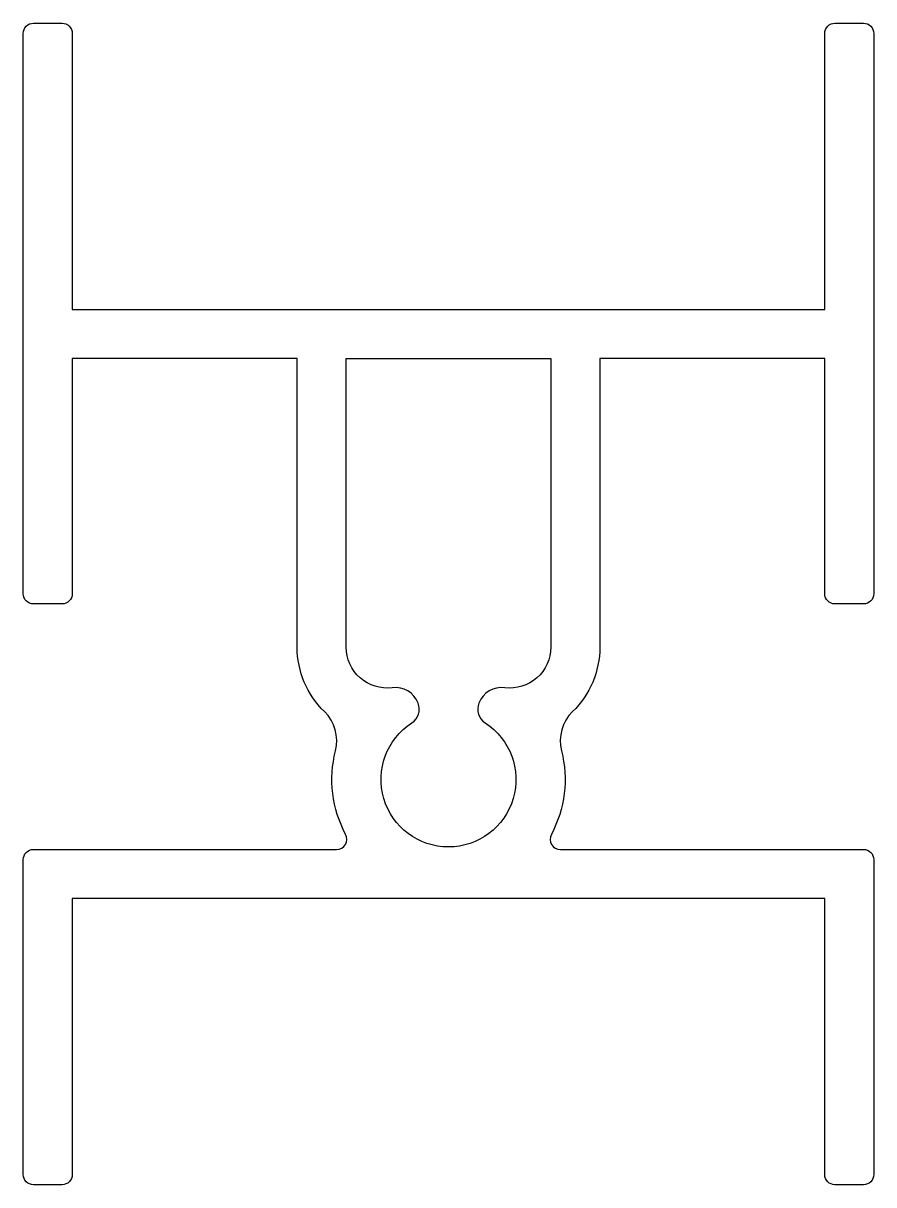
# Model space of a CAD drawing. Extents: x 749.5 to 770.3, y 505.3 to 533.7.
import ezdxf

# ---------------------------------------------------------------- set-up
doc = ezdxf.new("R2010")
doc.units = 0
doc.layers.get('0').update_dxf_attribs({"linetype": 'CONTINUOUS'})

msp = doc.modelspace()

# ---------------------------------------------------------------- linework, layer by layer
at = {"color": 0}
for p, q in [((759.177, 516.811), (759.177, 516.811)), ((760.577, 516.811), (760.577, 516.811))]:
    msp.add_line(p, q, dxfattribs=at)
msp.add_lwpolyline([(770.277, 533.403), (770.277, 519.703, -0.414214), (770.027, 519.453), (769.327, 519.453, -0.414214), (769.077, 519.703), (769.077, 525.453), (763.577, 525.453), (763.577, 518.398, -0.20237), (762.912, 516.822, 0.267744), (762.64, 515.861, -0.186563), (762.392, 513.82, 0.566215), (762.612, 513.453), (770.027, 513.453, -0.414214), (770.277, 513.203), (770.277, 505.503, -0.414214), (770.027, 505.253), (769.327, 505.253, -0.414214), (769.077, 505.503), (769.077, 512.253), (750.677, 512.253), (750.677, 505.503, -0.414214), (750.427, 505.253), (749.727, 505.253, -0.414214), (749.477, 505.503), (749.477, 513.203, -0.414214), (749.727, 513.453), (757.142, 513.453, 0.566215), (757.362, 513.82, -0.186563), (757.114, 515.861, 0.267744), (756.842, 516.822, -0.20237), (756.177, 518.398), (756.177, 525.453), (750.677, 525.453), (750.677, 519.703, -0.414214), (750.427, 519.453), (749.727, 519.453, -0.414214), (749.477, 519.703), (749.477, 533.403, -0.414214), (749.727, 533.653), (750.427, 533.653, -0.414214), (750.677, 533.403), (750.677, 526.653), (769.077, 526.653), (769.077, 533.403, -0.414214), (769.327, 533.653), (770.027, 533.653, -0.414214)], format="xyb", close=True, dxfattribs=at)
msp.add_lwpolyline([(758.981, 516.547, 0.357797), (759.135, 517.031), (759.135, 517.032, 0.342063), (758.502, 517.406, -0.451416), (757.377, 518.398), (757.377, 525.453), (762.377, 525.453), (762.377, 518.398, -0.451416), (761.252, 517.406, 0.342063), (760.619, 517.032), (760.619, 517.031, 0.357797), (760.773, 516.547, -0.747436), (759.877, 513.512, -0.747436)], format="xyb", close=True)

doc.saveas('drawing.dxf')
